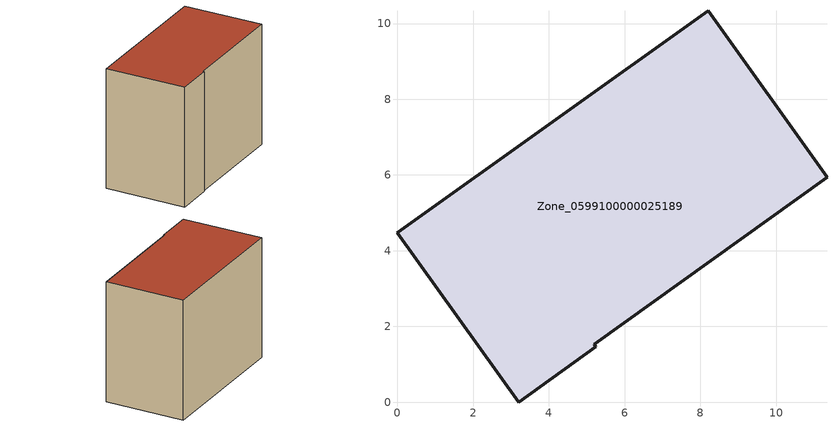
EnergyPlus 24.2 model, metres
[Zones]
Zone_0599100000025189
 floor ground (C_G): 0,4.48 8.21,10.34 11.34,5.95 5.19,1.52 5.24,1.46 3.2,0 z0
 wall outside (C_F): 5.24,1.46 5.19,1.52 11.34,5.95 8.21,10.34 0,4.48 3.2,0 5.24,1.46 z0:8.17
 roof outside (C_R): 0,4.48 3.2,0 5.24,1.46 5.19,1.52 11.34,5.95 8.21,10.34 z8.17
[BUILDING]
Pand.0599100000025189: North Axis=0; Terrain=City; Loads Convergence Tolerance Value=0.04; Temperature Convergence Tolerance Value=0.4; Solar Distribution=FullExterior; Maximum Number of Warmup Days=25; Minimum Number of Warmup Days=1
[Site:Location]
Rotterdam.The.Hague.AP_ZH_NLD Design_Conditions: Latitude=51.96; Longitude=4.45; Time Zone=1; Elevation=-4.5
[SITE:GROUNDTEMPERATURE:BUILDINGSURFACE]
18, 18, 18, 18, 18, 18, 18, 18, 18, 18, 18, 18
[MATERIAL] Thermal Absorptance=0.9; Solar Absorptance=0.7; Visible Absorptance=0.7
Name | Roughness | Thickness | Conductivity | Density | Specific Heat
G.TI.1975-1991 | MediumSmooth | 0.15 | 0.288461 | 540 | 1210
F.TI.1975-1991 | Rough | 0.3 | 0.230769 | 1920 | 840
R.TI.1975-1991 | MediumRough | 0.2 | 0.153846 | 1500 | 1000
[CONSTRUCTION]
C_G: G.TI.1975-1991
C_F: F.TI.1975-1991
C_R: R.TI.1975-1991
[ZONE]
Zone_0599100000025189: Type=1; Multiplier=1; Ceiling Height=Autocalculate; Volume=Autocalculate; Floor Area=autocalculate; Part of Total Floor Area=Yes
[ZONEINFILTRATION:DESIGNFLOWRATE]
Infil_Zone_0599100000025189: Zone or ZoneList or Space or SpaceList=Zone_0599100000025189; Schedule=AlwaysOn; Design Flow Rate Calculation Method=Flow/Area; Flow Rate per Floor Area=0.003; Constant Term Coefficient=1; Temperature Term Coefficient=0; Velocity Term Coefficient=0; Velocity Squared Term Coefficient=0
[HVACTEMPLATE:ZONE:IDEALLOADSAIRSYSTEM]
Zone_0599100000025189: Maximum Heating Supply Air Temperature=50; Minimum Cooling Supply Air Temperature=13; Maximum Heating Supply Air Humidity Ratio=0.0156; Minimum Cooling Supply Air Humidity Ratio=0.0077; Heating Limit=NoLimit; Cooling Limit=NoLimit; Dehumidification Control Type=ConstantSensibleHeatRatio; Cooling Sensible Heat Ratio=0.7; Dehumidification Setpoint=60; Humidification Control Type=None; Humidification Setpoint=30; Outdoor Air Method=None; Outdoor Air Flow Rate per Person=0.00944; Outdoor Air Flow Rate per Zone Floor Area=0; Outdoor Air Flow Rate per Zone=0; Demand Controlled Ventilation Type=None; Outdoor Air Economizer Type=NoEconomizer; Heat Recovery Type=None; Sensible Heat Recovery Effectiveness=0.7; Latent Heat Recovery Effectiveness=0.65
[ZONECONTROL:THERMOSTAT]
ThermostatControl_Zone_0599100000025189: Zone or ZoneList=Zone_0599100000025189; Control Type Schedule=DualSetpointControlType; Control 1=Thermostat_Zone_0599100000025189; Temperature Difference Between Cutout And Setpoint=0
[THERMOSTATSETPOINT:DUALSETPOINT]
Thermostat_Zone_0599100000025189: Heating Setpoint Temperature Schedule=HeatingSetpoint_Zone_0599100000025189; Cooling Setpoint Temperature Schedule=CoolingSetpoint_Zone_0599100000025189
[SCHEDULE:COMPACT]
HeatingSetpoint_Zone_0599100000025189: Through: 12/31, For: AllDays, Until: 24:00, 21
CoolingSetpoint_Zone_0599100000025189: Through: 12/31, For: AllDays, Until: 24:00, 24
DualSetpointControlType: Through: 12/31, For: AllDays, Until: 24:00, 4
AlwaysOn: Through: 12/31, For: AllDays, Until: 24:00, 1
